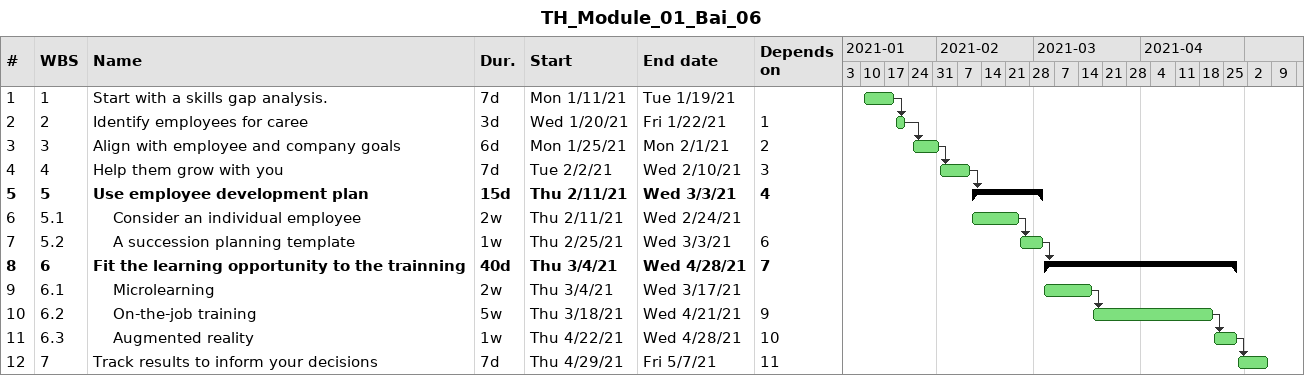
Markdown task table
TH_Module_01_Bai_06

| ID | WBS | Task | Duration | Start | Finish | Predecessors |
|---|---|---|---|---|---|---|
| 1 | 1 | Start with a skills gap analysis. | 7d | 2021-01-11 | 2021-01-19 |  |
| 2 | 2 | Identify employees for caree | 3d | 2021-01-20 | 2021-01-22 | 1 |
| 3 | 3 | Align with employee and company goals | 6d | 2021-01-25 | 2021-02-01 | 2 |
| 4 | 4 | Help them grow with you | 7d | 2021-02-02 | 2021-02-10 | 3 |
| 5 | 5 | **Use employee development plan** | 15d | 2021-02-11 | 2021-03-03 | 4 |
| 6 | 5.1 | Consider an individual employee | 2w | 2021-02-11 | 2021-02-24 |  |
| 7 | 5.2 | A succession planning template | 1w | 2021-02-25 | 2021-03-03 | 6 |
| 8 | 6 | **Fit the learning opportunity to the trainning** | 40d | 2021-03-04 | 2021-04-28 | 7 |
| 9 | 6.1 | Microlearning | 2w | 2021-03-04 | 2021-03-17 |  |
| 10 | 6.2 | On-the-job training | 5w | 2021-03-18 | 2021-04-21 | 9 |
| 11 | 6.3 | Augmented reality | 1w | 2021-04-22 | 2021-04-28 | 10 |
| 12 | 7 | Track results to inform your decisions | 7d | 2021-04-29 | 2021-05-07 | 11 |
